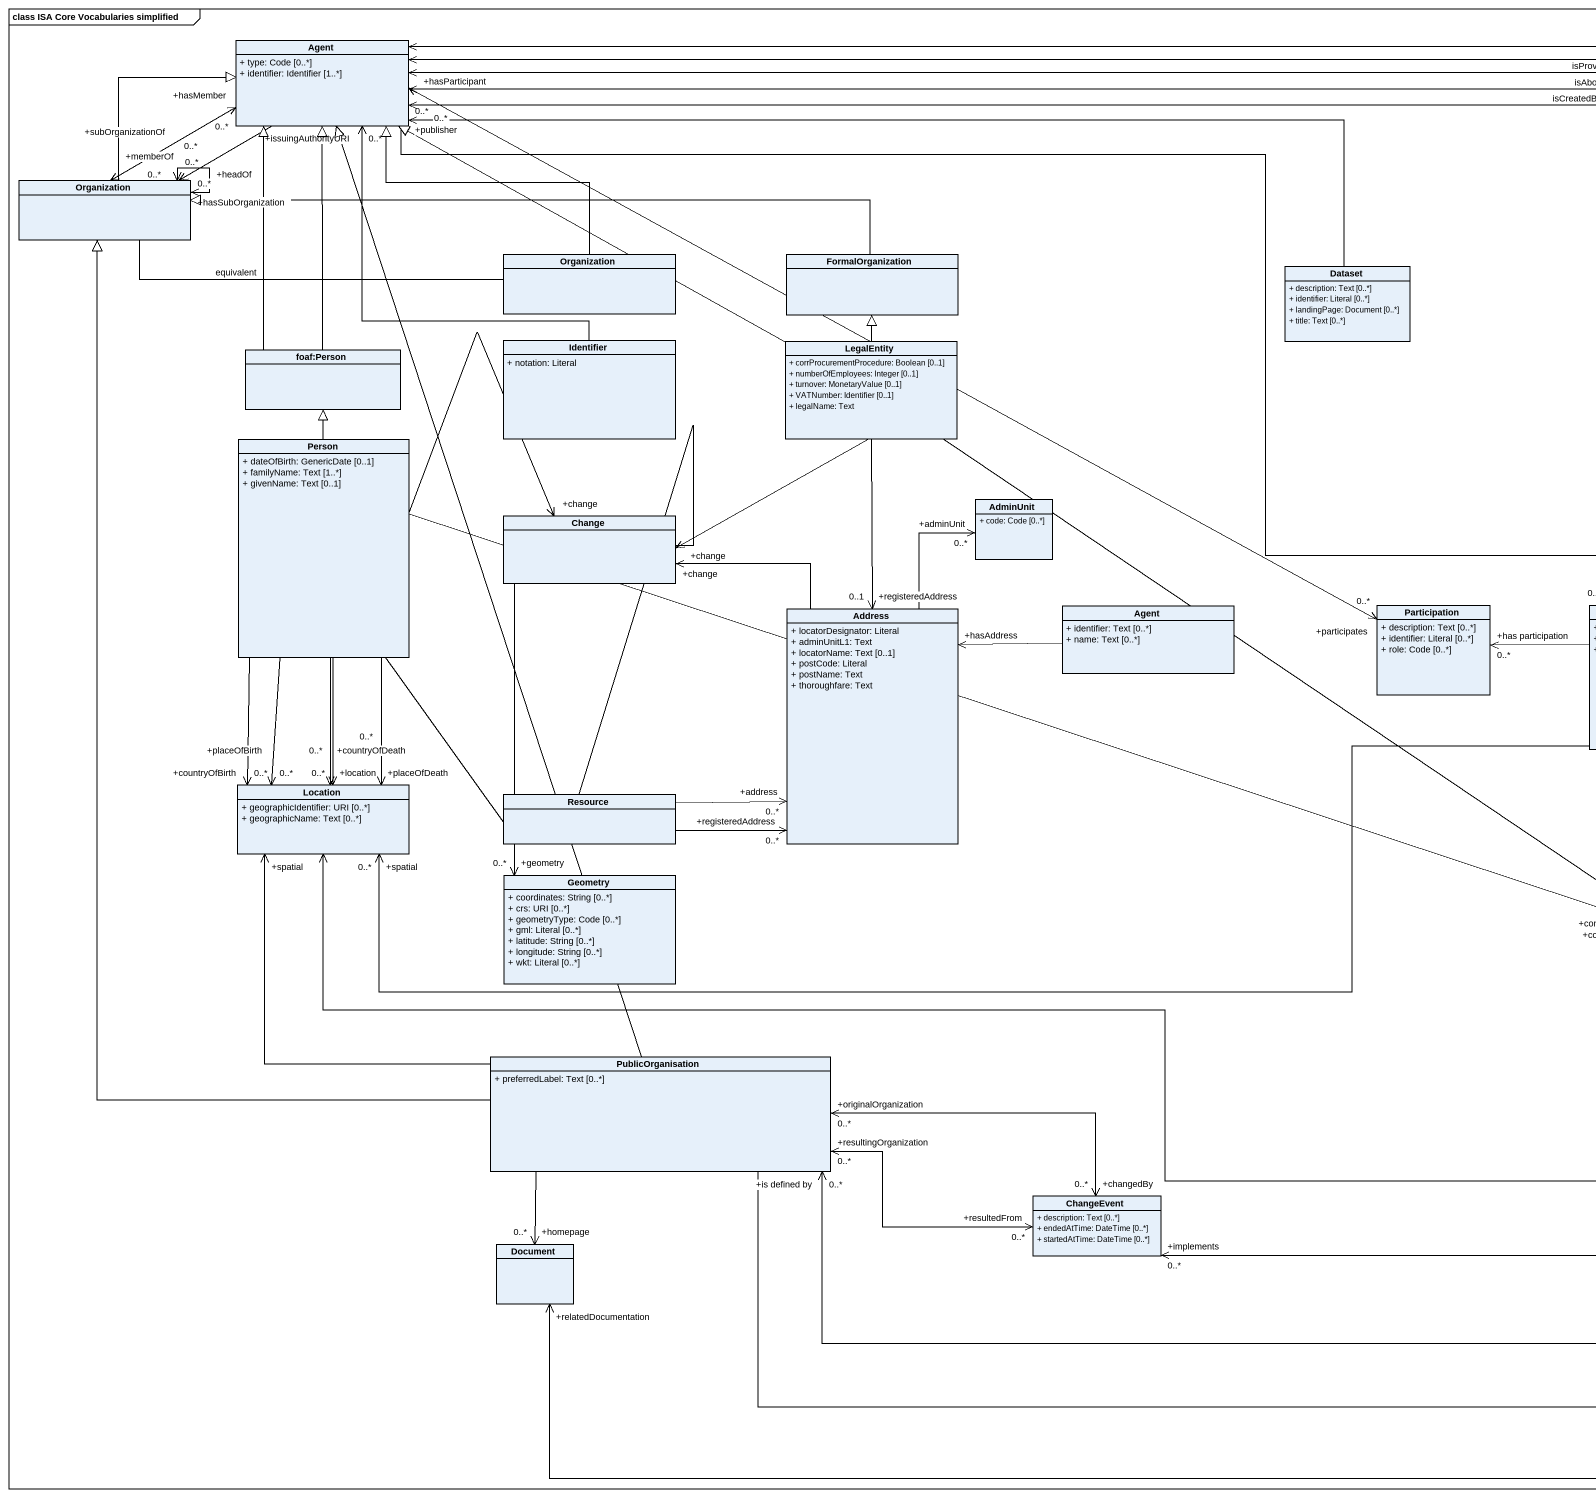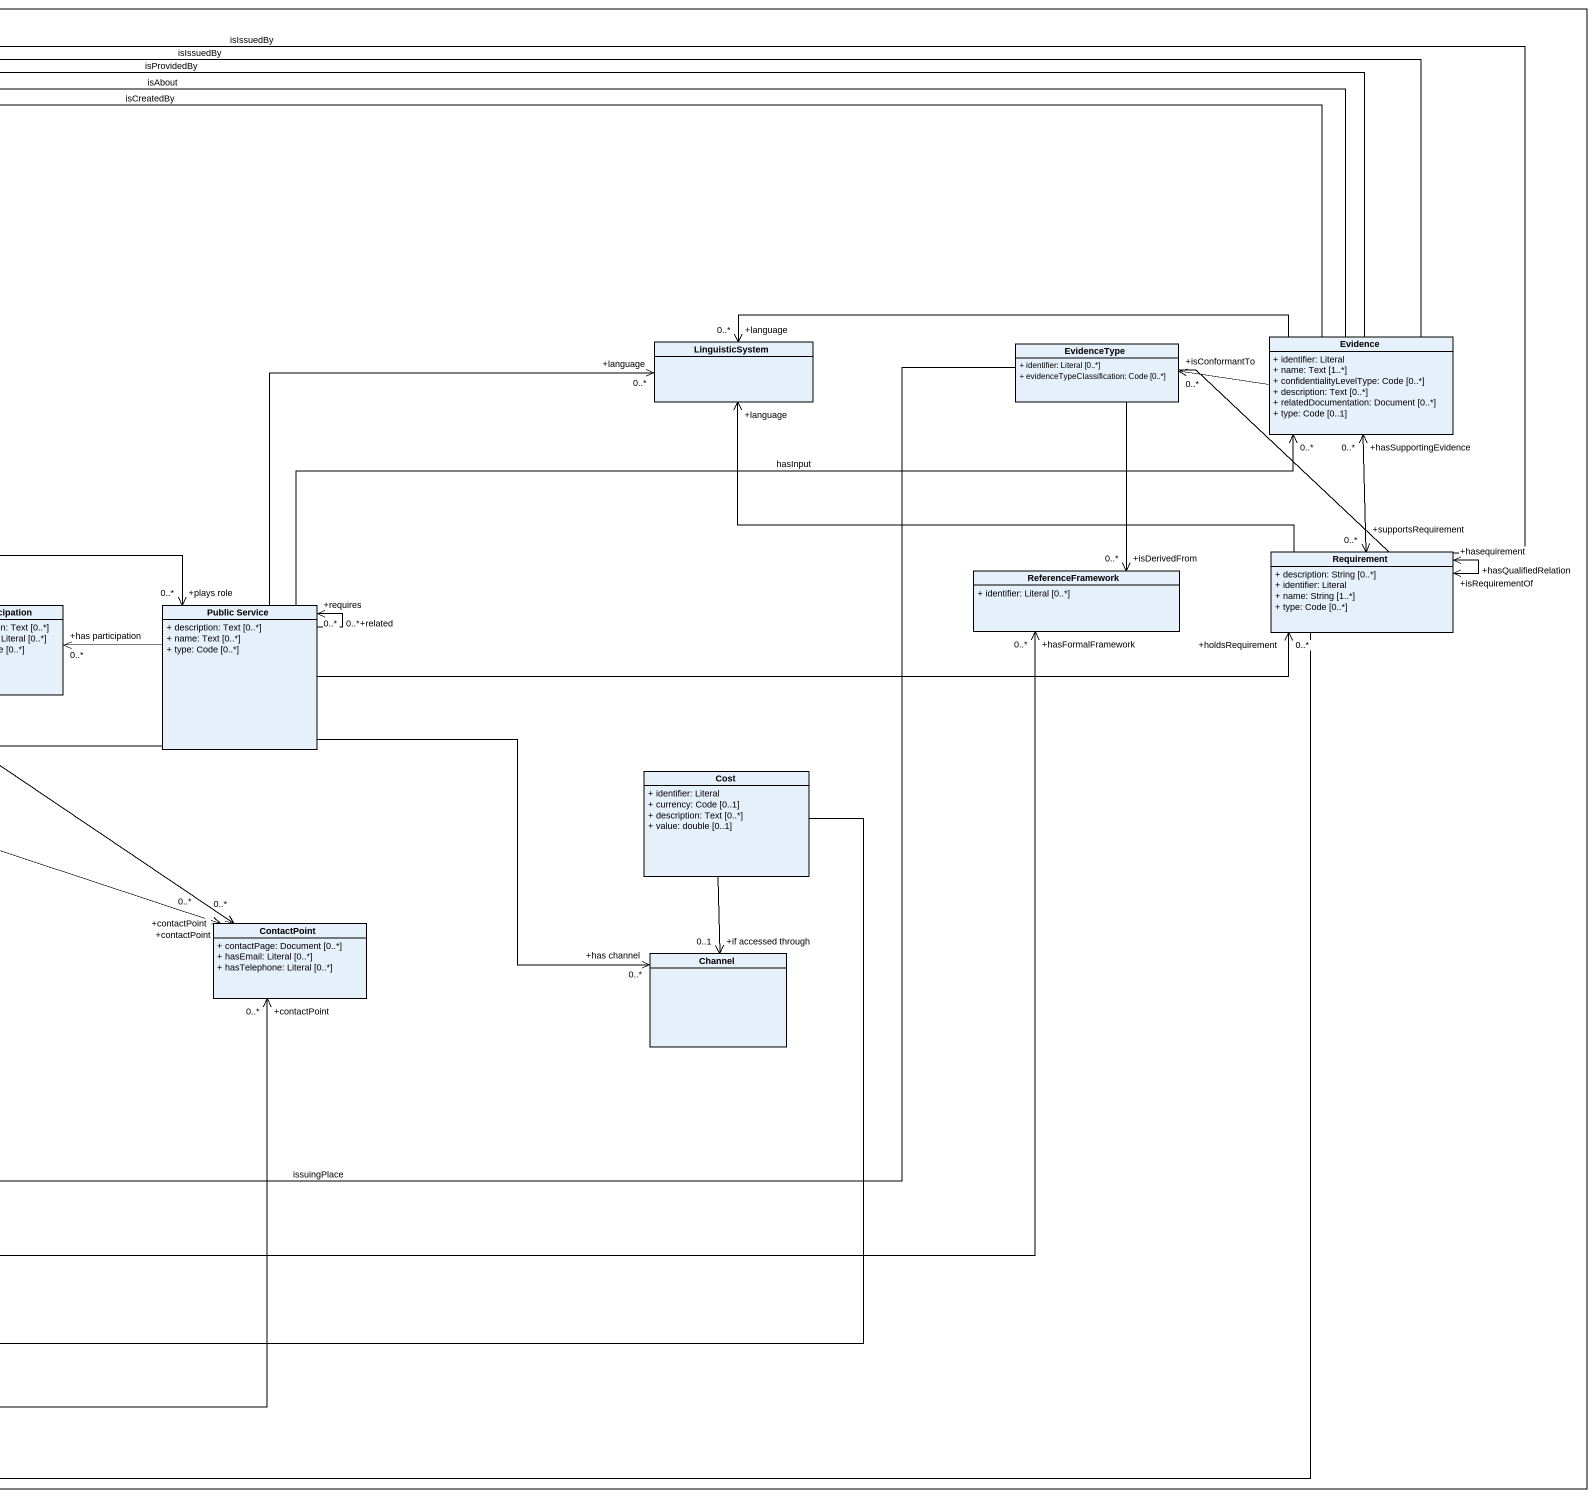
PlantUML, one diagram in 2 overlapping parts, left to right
@startuml
mainframe class ISA Core Vocabularies simplified
hide circle
hide empty members
skinparam classAttributeIconSize 0
class "Agent" as Agent_ {
  + type: Code [0..*]
  + identifier: Identifier [1..*]
}
class Organization
class "Organization" as Organization_2
class FormalOrganization
class Dataset {
  + description: Text [0..*]
  + identifier: Literal [0..*]
  + landingPage: Document [0..*]
  + title: Text [0..*]
}
class "foaf:Person" as foaf_Person
class Identifier {
  + notation: Literal
}
class LegalEntity {
  + corrProcurementProcedure: Boolean [0..1]
  + numberOfEmployees: Integer [0..1]
  + turnover: MonetaryValue [0..1]
  + VATNumber: Identifier [0..1]
  + legalName: Text
}
class LinguisticSystem
class EvidenceType {
  + identifier: Literal [0..*]
  + evidenceTypeClassification: Code [0..*]
}
class Evidence {
  + identifier: Literal
  + name: Text [1..*]
  + confidentialityLevelType: Code [0..*]
  + description: Text [0..*]
  + relatedDocumentation: Document [0..*]
  + type: Code [0..1]
}
class "Person" as Person_ {
  + dateOfBirth: GenericDate [0..1]
  + familyName: Text [1..*]
  + givenName: Text [0..1]
}
class Change
class AdminUnit {
  + code: Code [0..*]
}
class Requirement {
  + description: String [0..*]
  + identifier: Literal
  + name: String [1..*]
  + type: Code [0..*]
}
class ReferenceFramework {
  + identifier: Literal [0..*]
}
class Address {
  + locatorDesignator: Literal
  + adminUnitL1: Text
  + locatorName: Text [0..1]
  + postCode: Literal
  + postName: Text
  + thoroughfare: Text
}
class "Agent" as Agent__2 {
  + identifier: Text [0..*]
  + name: Text [0..*]
}
class Participation {
  + description: Text [0..*]
  + identifier: Literal [0..*]
  + role: Code [0..*]
}
class "Public Service" as Public_Service {
  + description: Text [0..*]
  + name: Text [0..*]
  + type: Code [0..*]
}
class Location {
  + geographicIdentifier: URI [0..*]
  + geographicName: Text [0..*]
}
class Cost {
  + identifier: Literal
  + currency: Code [0..1]
  + description: Text [0..*]
  + value: double [0..1]
}
class Resource
class Geometry {
  + coordinates: String [0..*]
  + crs: URI [0..*]
  + geometryType: Code [0..*]
  + gml: Literal [0..*]
  + latitude: String [0..*]
  + longitude: String [0..*]
  + wkt: Literal [0..*]
}
class ContactPoint {
  + contactPage: Document [0..*]
  + hasEmail: Literal [0..*]
  + hasTelephone: Literal [0..*]
}
class Channel
class PublicOrganisation {
  + preferredLabel: Text [0..*]
}
class ChangeEvent {
  + description: Text [0..*]
  + endedAtTime: DateTime [0..*]
  + startedAtTime: DateTime [0..*]
}
class Document
Agent_ -left-> "+headOf\n0..*" Organization
Agent_ "+hasParticipant\n0..*" <-right-> "+participates\n0..*" Participation
Agent_ -right-> "+plays role\n0..*" Public_Service
Organization -right-|> Agent_
Organization "+memberOf\n0..*" <-right-> "+hasMember\n0..*" Agent_
Organization "+hasSubOrganization\n0..*" <--> "+subOrganizationOf\n0..*" Organization
Organization -right- Organization_2 : equivalent
Organization_2 -up-|> Agent_
FormalOrganization -left-|> Organization
Dataset -left-> "+publisher\n0..*" Agent_
foaf_Person -up-|> Agent_
Identifier -up-> "+issuingAuthorityURI\n0..*" Agent_
LegalEntity -left-|> Agent_
LegalEntity -up-|> FormalOrganization
LegalEntity -left-> "+change" Change
LegalEntity --> "+registeredAddress\n0..1" Address
LegalEntity --> "+contactPoint\n0..*" ContactPoint
EvidenceType -left-> Location : issuingPlace
Evidence -left-> Agent_ : isAbout
Evidence -left-> Agent_ : isProvidedBy
Evidence -left-> Agent_ : isIssuedBy
Evidence -left-> Agent_ : isCreatedBy
Evidence -left-> "+language\n0..*" LinguisticSystem
Evidence -left-> "+isConformantTo\n0..*" EvidenceType
Person_ -up-|> Agent_
Person_ -up-|> foaf_Person
Person_ -right-> "+change" Change
Person_ --> "+countryOfBirth\n0..*" Location
Person_ --> "+placeOfBirth\n0..*" Location
Person_ --> "+countryOfDeath\n0..*" Location
Person_ --> "+placeOfDeath\n0..*" Location
Person_ -right-> "+contactPoint\n0..*" ContactPoint
Requirement -left-> Agent_ : isIssuedBy
Requirement -left-> "+language" LinguisticSystem
Requirement "+supportsRequirement\n0..*" <-up-> "+hasSupportingEvidence\n0..*" Evidence
Requirement --> "+hasQualifiedRelation" Requirement
Requirement "+isRequirementOf" <--> "+hasequirement" Requirement
Requirement -left-> "+isDerivedFrom\n0..*" ReferenceFramework
Requirement -left-> "+relatedDocumentation" Document
Address -up-> "+change" Change
Address -up-> "+adminUnit\n0..*" AdminUnit
Agent__2 -left-> "+hasAddress" Address
Public_Service -up-> "+language\n0..*" LinguisticSystem
Public_Service -right-> "0..*" Evidence : hasInput
Public_Service -right-> "+holdsRequirement\n0..*" Requirement
Public_Service -left-> "+has participation\n0..*" Participation
Public_Service --> "+requires\n0..*" Public_Service
Public_Service --> "+related\n0..*" Public_Service
Public_Service -left-> "+spatial\n0..*" Location
Public_Service --> "+has channel\n0..*" Channel
Cost --> "+if accessed through\n0..1" Channel
Cost -left-> "+is defined by\n0..*" PublicOrganisation
Resource -right-> "+registeredAddress\n0..*" Address
Resource -right-> "+address\n0..*" Address
Resource -left-> "+location\n0..*" Location
Resource --> "+geometry\n0..*" Geometry
PublicOrganisation -up-|> Agent_
PublicOrganisation -up-|> Organization
PublicOrganisation -up-> "+spatial" Location
PublicOrganisation -right-> "+contactPoint\n0..*" ContactPoint
PublicOrganisation "+resultingOrganization\n0..*" <-right-> "+resultedFrom\n0..*" ChangeEvent
PublicOrganisation --> "+homepage\n0..*" Document
ChangeEvent "+implements\n0..*" <-right-> "+hasFormalFramework\n0..*" ReferenceFramework
ChangeEvent "+changedBy\n0..*" <-left-> "+originalOrganization\n0..*" PublicOrganisation
@enduml
